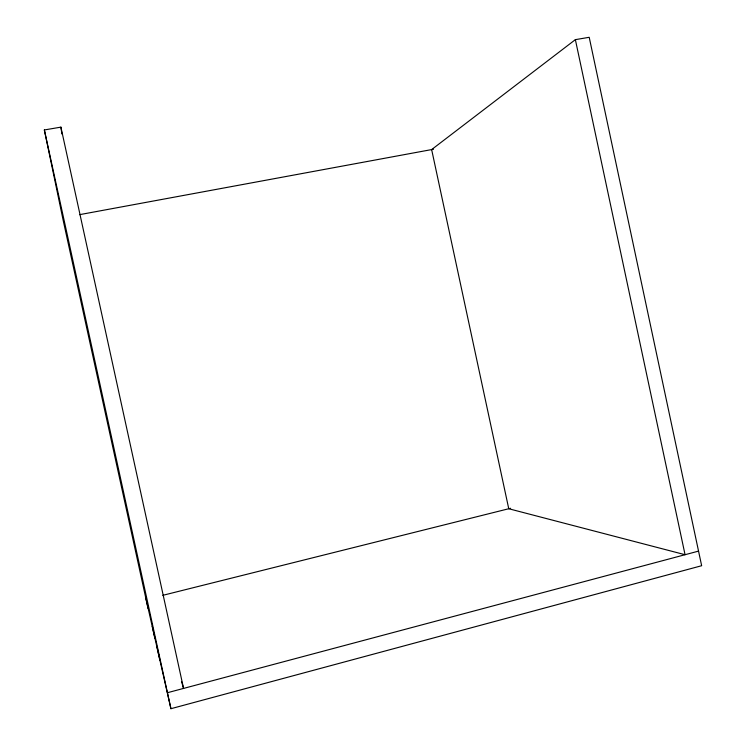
<?xml version="1.0" encoding="UTF-8"?>
<svg xmlns="http://www.w3.org/2000/svg" width="746" height="746" viewBox="0 0 746 746"><rect width="100%" height="100%" fill="white"/><g stroke="black" fill="none" stroke-linecap="round" stroke-linejoin="round"><path stroke-width="1.12" d="M575.371 39.65L431.645 149.582L508.753 508.735L685.061 554.716L575.371 39.65L589.209 37.3L701.65 565.72L170.927 708.7L145.722 597.714M167.43 692.717L698.545 551.117M162.777 595.336L510.59 508.278M79.561 214.661L433.519 149.237M148.072 608.475L62.99 219.473L44.35 129.953L60.902 127.137L183.563 688.418L181.642 681.779M44.35 129.953L170.927 708.7M156.874 646.53L159.821 659.977M152.231 626.192L154.926 638.52M60.902 127.137L61.909 133.991"/></g></svg>
